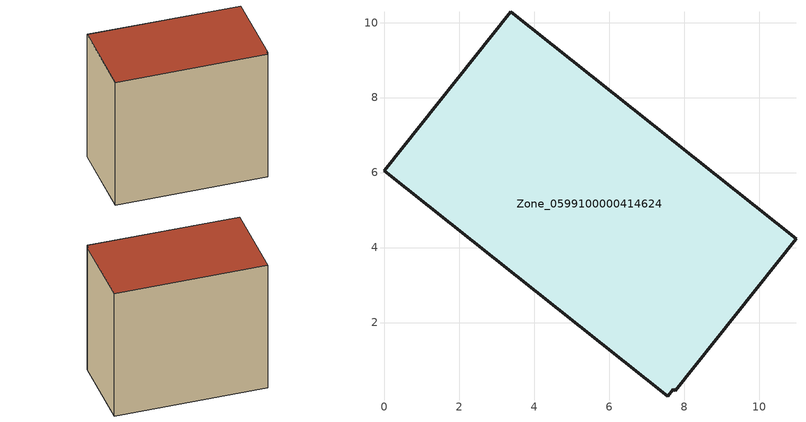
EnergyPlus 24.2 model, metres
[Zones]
Zone_0599100000414624
 floor ground (C_G): 7.75,0.18 7.7,0.22 7.56,0.04 0,6.05 3.37,10.29 10.97,4.23 z0.5
 wall outside (C_F): 10.97,4.23 3.37,10.29 0,6.05 7.56,0.04 7.7,0.22 7.75,0.18 10.97,4.23 z0.5:9.39
 roof outside (C_R): 7.7,0.22 7.75,0.18 10.97,4.23 3.37,10.29 0,6.05 7.56,0.04 z9.39
[BUILDING]
Pand.0599100000414624: North Axis=0; Terrain=City; Loads Convergence Tolerance Value=0.04; Temperature Convergence Tolerance Value=0.4; Solar Distribution=FullExterior; Maximum Number of Warmup Days=25; Minimum Number of Warmup Days=1
[Site:Location]
Rotterdam.The.Hague.AP_ZH_NLD Design_Conditions: Latitude=51.96; Longitude=4.45; Time Zone=1; Elevation=-4.5
[SITE:GROUNDTEMPERATURE:BUILDINGSURFACE]
18, 18, 18, 18, 18, 18, 18, 18, 18, 18, 18, 18
[MATERIAL] Thermal Absorptance=0.9; Solar Absorptance=0.7; Visible Absorptance=0.7
Name | Roughness | Thickness | Conductivity | Density | Specific Heat
G.TI.1992-2005 | MediumSmooth | 0.15 | 0.06 | 540 | 1210
F.TI.1992-2005 | Rough | 0.3 | 0.12 | 1920 | 840
R.TI.1992-2005 | MediumRough | 0.2 | 0.08 | 1500 | 1000
[CONSTRUCTION]
C_G: G.TI.1992-2005
C_F: F.TI.1992-2005
C_R: R.TI.1992-2005
[ZONE]
Zone_0599100000414624: Type=1; Multiplier=1; Ceiling Height=Autocalculate; Volume=Autocalculate; Floor Area=autocalculate; Part of Total Floor Area=Yes
[ZONEINFILTRATION:DESIGNFLOWRATE]
Infil_Zone_0599100000414624: Zone or ZoneList or Space or SpaceList=Zone_0599100000414624; Schedule=AlwaysOn; Design Flow Rate Calculation Method=Flow/Area; Flow Rate per Floor Area=0.0015; Constant Term Coefficient=1; Temperature Term Coefficient=0; Velocity Term Coefficient=0; Velocity Squared Term Coefficient=0
[HVACTEMPLATE:ZONE:IDEALLOADSAIRSYSTEM]
Zone_0599100000414624: Maximum Heating Supply Air Temperature=50; Minimum Cooling Supply Air Temperature=13; Maximum Heating Supply Air Humidity Ratio=0.0156; Minimum Cooling Supply Air Humidity Ratio=0.0077; Heating Limit=NoLimit; Cooling Limit=NoLimit; Dehumidification Control Type=ConstantSensibleHeatRatio; Cooling Sensible Heat Ratio=0.7; Dehumidification Setpoint=60; Humidification Control Type=None; Humidification Setpoint=30; Outdoor Air Method=None; Outdoor Air Flow Rate per Person=0.00944; Outdoor Air Flow Rate per Zone Floor Area=0; Outdoor Air Flow Rate per Zone=0; Demand Controlled Ventilation Type=None; Outdoor Air Economizer Type=NoEconomizer; Heat Recovery Type=None; Sensible Heat Recovery Effectiveness=0.7; Latent Heat Recovery Effectiveness=0.65
[ZONECONTROL:THERMOSTAT]
ThermostatControl_Zone_0599100000414624: Zone or ZoneList=Zone_0599100000414624; Control Type Schedule=DualSetpointControlType; Control 1=Thermostat_Zone_0599100000414624; Temperature Difference Between Cutout And Setpoint=0
[THERMOSTATSETPOINT:DUALSETPOINT]
Thermostat_Zone_0599100000414624: Heating Setpoint Temperature Schedule=HeatingSetpoint_Zone_0599100000414624; Cooling Setpoint Temperature Schedule=CoolingSetpoint_Zone_0599100000414624
[SCHEDULE:COMPACT]
HeatingSetpoint_Zone_0599100000414624: Through: 12/31, For: AllDays, Until: 24:00, 21
CoolingSetpoint_Zone_0599100000414624: Through: 12/31, For: AllDays, Until: 24:00, 24
DualSetpointControlType: Through: 12/31, For: AllDays, Until: 24:00, 4
AlwaysOn: Through: 12/31, For: AllDays, Until: 24:00, 1
